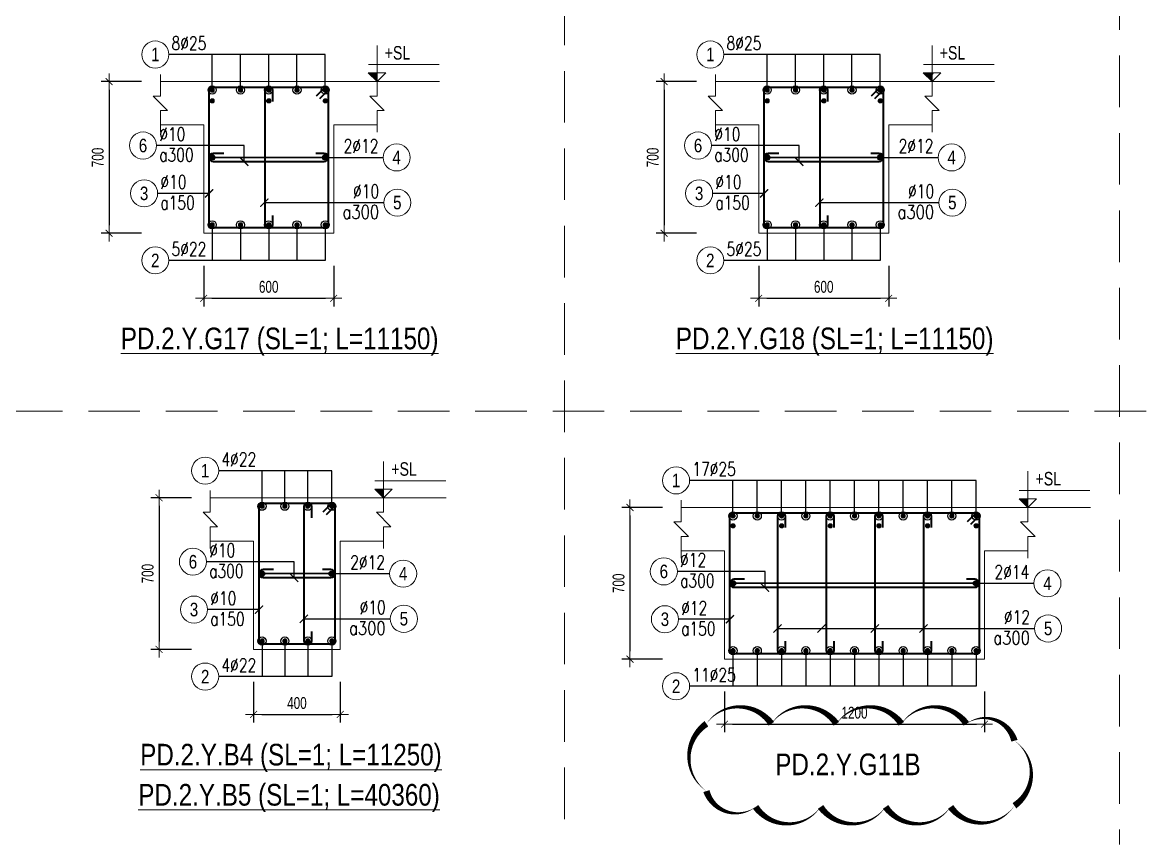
# Model space of a CAD drawing. Header units: millimetres. Extents: x 0 to 264070, y -218202 to 27271.
# Drawn here: x 232858 to 238024, y -179923 to -176128 of the extents above; entities that cross this region are included whole.
import ezdxf
from ezdxf.enums import TextEntityAlignment as Align

# ---------------------------------------------------------------- set-up
doc = ezdxf.new("R2010")
doc.units = ezdxf.units.MM
doc.header["$PDMODE"] = 3
doc.linetypes.add('HIDDEN2', pattern=[4.762499999999999, 3.175, -1.5875])
doc.layers.get('0').update_dxf_attribs({"lineweight": 20})
doc.layers.get('Defpoints').update_dxf_attribs({"color": 151, "lineweight": 9})
doc.layers.add('2020-08-14', color=6, linetype='Continuous', lineweight=20, plot=False)
for name, color, linetype, lineweight in [('NDC_S_ANNO', 7, 'Continuous', 20), ('NDC_S_CONTINUOUS', 3, 'Continuous', 20), ('NDC_S_DIM', 1, 'Continuous', 15), ('NDC_S_HIDDEN', 8, 'HIDDEN2', 13), ('NDC_S_REBAR', 4, 'Continuous', 35), ('NDC_S_STIRRUP', 4, 'Continuous', 40), ('NDC_S_TEXT SYMBOL', 7, 'Continuous', 20), ('NDC_S_THIN LINE', 8, 'Continuous', 9), ('NDC_S_VN TEXT', 7, 'Continuous', 20)]:
    doc.layers.add(name, color=color, linetype=linetype, lineweight=lineweight)
doc.styles.add('ARIAL', font='arial.ttf', dxfattribs={"width": 0.8})
doc.styles.add('NDC_ANNO', font='', dxfattribs={"width": 0.8})
doc.styles.add('NDC_DIM', font='', dxfattribs={"width": 0.75})
doc.styles.add('NDC_EN TXT', font='romans.shx', dxfattribs={"width": 0.8})
doc.styles.get('NDC_ANNO').set_extended_font_data('Dotum')
doc.styles.get('NDC_DIM').set_extended_font_data('Dotum')
doc.dimstyles.new('NDC_dim_25', dxfattribs={"dimscale": 25, "dimtxt": 2.2, "dimasz": 1.5, "dimexe": 1.5, "dimexo": 2.5, "dimgap": 1, "dimtad": 1, "dimdec": 0, "dimzin": 0, "dimdsep": 46, "dimtxsty": 'NDC_DIM', "dimblk": 'DIMMARK', "dimcen": 0.09, "dimdle": 1.2, "dimclrd": 1, "dimclre": 1, "dimclrt": 3, "dimadec": 0, "dimazin": 0, "dimtfac": 1, "dimtdec": 0, "dimtix": 1, "dimtofl": 0, "dimtmove": 0, "dimatfit": 3, "dimfxl": 6, "dimfxlon": 1, "dimtolj": 1, "dimtzin": 0, "dimarcsym": 0})

# ---------------------------------------------------------------- blocks, each defined once
blk = doc.blocks.new('kata_block_THEP')
at = {"layer": 'NDC_S_REBAR', "color": 0}
for p, q in [((-0.5, 0), (0.5, 0)), ((-0.3535533905960619, 0.353553390592424), (0.3535533905960619, -0.353553390592424)), ((0.3535533905960619, 0.353553390592424), (-0.3535533905960619, -0.353553390592424)), ((0, 0.5), (0, -0.5))]:
    blk.add_line(p, q, dxfattribs=at)
at = {"layer": 'NDC_S_REBAR', "color": 0, "const_width": 0.08333333333333334}
blk.add_lwpolyline([(-0.5, -1.818989403545856e-12, 1), (0.5000000000145519, -1.818989403545856e-12, 1), (-0.5, -1.818989403545856e-12, 1)], format="xyb", dxfattribs=at)
blk = doc.blocks.new('DIMMARK')
at = {"layer": 'NDC_S_DIM', "color": 1}
blk.add_line((-1.5, 0), (1, 0), dxfattribs=at)
at = {"layer": 'NDC_S_DIM', "color": 2, "const_width": 0.1}
blk.add_lwpolyline([(-0.4242640687119285, -0.4242640687119285), (0.4242640687119285, 0.4242640687119285)], dxfattribs=at)
blk = doc.blocks.new('*D487')
at = {"layer": 'Defpoints', "color": 0, "transparency": 16777216}
for p in [(233764.7102655778, -176401.6922493973), (233258.7102655778, -177101.6922493973), (233764.7102655778, -177101.6922493973)]:
    blk.add_point(p, dxfattribs=at)
at = {"layer": 'NDC_S_DIM', "color": 1, "lineweight": -2, "transparency": 16777216}
for p, q in [((233408.7102655778, -176401.6922493973), (233221.2102655778, -176401.6922493973)), ((233258.7102655778, -176439.1922493973), (233258.7102655778, -177064.1922493973)), ((233408.7102655778, -177101.6922493973), (233221.2102655778, -177101.6922493973))]:
    blk.add_line(p, q, dxfattribs=at)
at = {"layer": 'NDC_S_DIM', "color": 1, "lineweight": -2, "transparency": 16777216, "xscale": 37.5, "yscale": 37.5, "zscale": 37.5}
for p, rotation in [((233258.7102655778, -176401.6922493973), 90), ((233258.7102655778, -177101.6922493973), 270)]:
    blk.add_blockref('DIMMARK', p, dxfattribs=dict(at, rotation=rotation))
at = {"layer": 'NDC_S_DIM', "color": 3, "transparency": 16777216, "insert": (233206.2102655778, -176751.6922493972), "char_height": 55.00000000000001, "attachment_point": 5, "rotation": 90, "style": 'NDC_DIM'}
blk.add_mtext('\\A1;700', dxfattribs=at)
blk = doc.blocks.new('*D488')
at = {"layer": 'Defpoints', "color": 0, "transparency": 16777216}
for p in [(233695.0371410335, -177101.6922493973), (234295.0371410335, -177101.6922493973), (234295.0371410335, -177401.6922493973)]:
    blk.add_point(p, dxfattribs=at)
at = {"layer": 'NDC_S_DIM', "color": 1, "lineweight": -2, "transparency": 16777216}
for p, q in [((233695.0371410335, -177251.6922493973), (233695.0371410335, -177439.1922493973)), ((234295.0371410335, -177251.6922493973), (234295.0371410335, -177439.1922493973)), ((233732.5371410335, -177401.6922493973), (234257.5371410335, -177401.6922493973))]:
    blk.add_line(p, q, dxfattribs=at)
at = {"layer": 'NDC_S_DIM', "color": 1, "lineweight": -2, "transparency": 16777216, "xscale": 37.5, "yscale": 37.5, "zscale": 37.5, "rotation": 180}
blk.add_blockref('DIMMARK', (233695.0371410335, -177401.6922493973), dxfattribs=at)
at = {"layer": 'NDC_S_DIM', "color": 1, "lineweight": -2, "transparency": 16777216, "xscale": 37.5, "yscale": 37.5, "zscale": 37.5}
blk.add_blockref('DIMMARK', (234295.0371410335, -177401.6922493973), dxfattribs=at)
at = {"layer": 'NDC_S_DIM', "color": 3, "transparency": 16777216, "insert": (233995.0371410335, -177349.1922493973), "char_height": 55.00000000000001, "attachment_point": 5, "style": 'NDC_DIM'}
blk.add_mtext('\\A1;600', dxfattribs=at)
blk = doc.blocks.new('kata_block_CT')
at = {"layer": 'NDC_S_ANNO'}
blk.add_hatch(color=3, dxfattribs=at).paths.add_polyline_path([(0, 1.596954857557648), (-1.612010908633238, 1.596954857557648), (0, 0)])
at = {"layer": 'NDC_S_ANNO', "ltscale": 50}
h = blk.add_hatch(dxfattribs=at)
h.set_pattern_fill('ANSI31', color=256, scale=1.406250541793835, style=0)
h.set_pattern_definition([(45.00000000000001, (0, 5.456968210637569e-12), (-3.157122508925224, 3.157122508925225), [])])
h.paths.add_polyline_path([(0, 1.596954857557648), (0, 0), (1.612010908924276, 1.596954857557648)])
for p, q in [((-1.592704896858777, 3.140833880479477), (11.46947077315417, 3.140833880479477)), ((11.56125648126181, 5.456968210637569e-12), (-1.63869572513795, 5.456968210637569e-12))]:
    blk.add_line(p, q, dxfattribs=at)
for points in [[(0, 6.69495074864426), (0, 0)], [(0, 0), (-1.612010908924276, 1.596954857557648), (0, 1.596954857557648)], [(0, 0), (1.612010908924276, 1.596954857557648), (0, 1.596954857557648)]]:
    blk.add_lwpolyline(points, dxfattribs=at)
at = {"layer": 'NDC_S_ANNO', "color": 8, "ltscale": 50}
blk.add_lwpolyline([(0, 0), (-1.612010908633238, 1.596954857557648), (0, 1.596954857557648)], dxfattribs=at)
at = {"layer": 'NDC_S_TEXT SYMBOL', "color": 3, "style": 'NDC_ANNO', "width": 0.8}
blk.add_attdef('CT', (1.409564409346785, 4.068271311703938), '', height=2.5, dxfattribs=at)
blk = doc.blocks.new('kata_block_TD')
at = {"color": 6, "linetype": 'ByBlock', "lineweight": -2, "style": 'ARIAL', "width": 0.8}
blk.add_attdef('SECTDET2', text='', height=5, dxfattribs=at).set_placement((0, 7.970649532882817), align=Align.CENTER)
at = {"color": 0, "linetype": 'ByBlock', "lineweight": -2, "style": 'ARIAL', "width": 0.8}
blk.add_attdef('SECTDET1', text='', height=5, dxfattribs=at).set_placement((0, 1.470649532882817), align=Align.CENTER)
at = {"color": 3, "lineweight": 25, "style": 'ARIAL', "width": 0.8}
blk.add_attdef('SSCALE', text='', height=2.5, dxfattribs=at).set_placement((0, -3.998868953555331), align=Align.CENTER)
blk = doc.blocks.new('*U241')
blk.add_circle((-2.5, 0), 2.5)
at = {"layer": 'NDC_S_VN TEXT', "color": 3, "style": 'NDC_EN TXT', "width": 0.75}
for tag, p in [('DK1', (0.5, 0.8455043070534884)), ('KC1', (0.5, -2.972544307831413))]:
    blk.add_attdef(tag, p, '', height=2.5, dxfattribs=at)
at = {"layer": 'NDC_S_VN TEXT', "color": 7, "style": 'ARIAL', "width": 0.8}
blk.add_attdef('SH2', text='', height=2.5, dxfattribs=at).set_placement((-2.5, 0), align=Align.MIDDLE)
blk = doc.blocks.new('*U321')
blk.add_circle((2.5, 0), 2.5)
at = {"layer": 'NDC_S_VN TEXT', "color": 3, "style": 'NDC_EN TXT'}
for tag, width, p in [('DK2', 0.75, (-0.85, 0.8455043070534884)), ('KC2', 0.8, (-0.85, -2.972544307831413))]:
    blk.add_attdef(tag, text='', height=2.5, dxfattribs=dict(at, width=width)).set_placement(p, align=Align.RIGHT)
at = {"layer": 'NDC_S_VN TEXT', "color": 7, "style": 'ARIAL', "width": 0.8}
blk.add_attdef('SH3', text='', height=2.5, dxfattribs=at).set_placement((2.5, 0), align=Align.MIDDLE)
blk = doc.blocks.new('*U239')
blk.add_circle((2.5, 0), 2.5)
at = {"layer": 'NDC_S_VN TEXT', "color": 3, "style": 'NDC_EN TXT', "width": 0.75}
blk.add_attdef('DK2', text='', height=2.5, dxfattribs=at).set_placement((-0.85, 0.8455043070534884), align=Align.RIGHT)
at = {"layer": 'NDC_S_VN TEXT', "color": 7, "style": 'ARIAL', "width": 0.8}
blk.add_attdef('SH3', text='', height=2.5, dxfattribs=at).set_placement((2.5, 0), align=Align.MIDDLE)
blk = doc.blocks.new('*U240')
blk.add_circle((-2.5, 0), 2.5)
at = {"layer": 'NDC_S_VN TEXT', "color": 3, "style": 'NDC_EN TXT', "width": 0.75}
blk.add_attdef('DK1', (0.5, 0.8455043070534884), '', height=2.5, dxfattribs=at)
at = {"layer": 'NDC_S_VN TEXT', "color": 7, "style": 'ARIAL', "width": 0.8}
blk.add_attdef('SH2', text='', height=2.5, dxfattribs=at).set_placement((-2.5, 0), align=Align.MIDDLE)
blk = doc.blocks.new('*D489')
at = {"layer": 'Defpoints', "color": 0, "transparency": 16777216}
for p in [(236256.548078402, -177101.6922493973), (236856.548078402, -177101.6922493973), (236856.548078402, -177401.6922493973)]:
    blk.add_point(p, dxfattribs=at)
at = {"layer": 'NDC_S_DIM', "color": 1, "lineweight": -2, "transparency": 16777216}
for p, q in [((236256.548078402, -177251.6922493973), (236256.548078402, -177439.1922493973)), ((236856.548078402, -177251.6922493973), (236856.548078402, -177439.1922493973)), ((236294.048078402, -177401.6922493973), (236819.048078402, -177401.6922493973))]:
    blk.add_line(p, q, dxfattribs=at)
at = {"layer": 'NDC_S_DIM', "color": 1, "lineweight": -2, "transparency": 16777216, "xscale": 37.5, "yscale": 37.5, "zscale": 37.5, "rotation": 180}
blk.add_blockref('DIMMARK', (236256.548078402, -177401.6922493973), dxfattribs=at)
at = {"layer": 'NDC_S_DIM', "color": 1, "lineweight": -2, "transparency": 16777216, "xscale": 37.5, "yscale": 37.5, "zscale": 37.5}
blk.add_blockref('DIMMARK', (236856.548078402, -177401.6922493973), dxfattribs=at)
at = {"layer": 'NDC_S_DIM', "color": 3, "transparency": 16777216, "insert": (236556.548078402, -177349.1922493973), "char_height": 55.00000000000001, "attachment_point": 5, "style": 'NDC_DIM'}
blk.add_mtext('\\A1;600', dxfattribs=at)
blk = doc.blocks.new('*D490')
at = {"layer": 'Defpoints', "color": 0, "transparency": 16777216}
for p in [(236326.2212029464, -176401.6922493973), (235820.2212029464, -177101.6922493973), (236326.2212029464, -177101.6922493973)]:
    blk.add_point(p, dxfattribs=at)
at = {"layer": 'NDC_S_DIM', "color": 1, "lineweight": -2, "transparency": 16777216}
for p, q in [((235970.2212029464, -176401.6922493973), (235782.7212029464, -176401.6922493973)), ((235820.2212029464, -176439.1922493973), (235820.2212029464, -177064.1922493973)), ((235970.2212029464, -177101.6922493973), (235782.7212029464, -177101.6922493973))]:
    blk.add_line(p, q, dxfattribs=at)
at = {"layer": 'NDC_S_DIM', "color": 1, "lineweight": -2, "transparency": 16777216, "xscale": 37.5, "yscale": 37.5, "zscale": 37.5}
for p, rotation in [((235820.2212029464, -176401.6922493973), 90), ((235820.2212029464, -177101.6922493973), 270)]:
    blk.add_blockref('DIMMARK', p, dxfattribs=dict(at, rotation=rotation))
at = {"layer": 'NDC_S_DIM', "color": 3, "transparency": 16777216, "insert": (235767.7212029464, -176751.6922493972), "char_height": 55.00000000000001, "attachment_point": 5, "rotation": 90, "style": 'NDC_DIM'}
blk.add_mtext('\\A1;700', dxfattribs=at)
blk = doc.blocks.new('*D501')
at = {"layer": 'Defpoints', "color": 0, "transparency": 16777216}
for p in [(233995.026600487, -178322.6786246464), (233489.026600487, -179022.6786246464), (233995.026600487, -179022.6786246464)]:
    blk.add_point(p, dxfattribs=at)
at = {"layer": 'NDC_S_DIM', "color": 1, "lineweight": -2, "transparency": 16777216}
for p, q in [((233639.026600487, -178322.6786246464), (233451.526600487, -178322.6786246464)), ((233489.026600487, -178360.1786246464), (233489.026600487, -178985.1786246464)), ((233639.026600487, -179022.6786246464), (233451.526600487, -179022.6786246464))]:
    blk.add_line(p, q, dxfattribs=at)
at = {"layer": 'NDC_S_DIM', "color": 1, "lineweight": -2, "transparency": 16777216, "xscale": 37.5, "yscale": 37.5, "zscale": 37.5}
for p, rotation in [((233489.026600487, -178322.6786246464), 90), ((233489.026600487, -179022.6786246464), 270)]:
    blk.add_blockref('DIMMARK', p, dxfattribs=dict(at, rotation=rotation))
at = {"layer": 'NDC_S_DIM', "color": 3, "transparency": 16777216, "insert": (233436.526600487, -178672.6786246463), "char_height": 55.00000000000001, "attachment_point": 5, "rotation": 90, "style": 'NDC_DIM'}
blk.add_mtext('\\A1;700', dxfattribs=at)
blk = doc.blocks.new('*D502')
at = {"layer": 'Defpoints', "color": 0, "transparency": 16777216}
for p in [(233925.3534759427, -179022.6786246464), (234325.3534759427, -179022.6786246464), (234325.3534759427, -179322.6786246464)]:
    blk.add_point(p, dxfattribs=at)
at = {"layer": 'NDC_S_DIM', "color": 1, "lineweight": -2, "transparency": 16777216}
for p, q in [((233925.3534759427, -179172.6786246464), (233925.3534759427, -179360.1786246464)), ((234325.3534759427, -179172.6786246464), (234325.3534759427, -179360.1786246464)), ((233962.8534759427, -179322.6786246464), (234287.8534759427, -179322.6786246464))]:
    blk.add_line(p, q, dxfattribs=at)
at = {"layer": 'NDC_S_DIM', "color": 1, "lineweight": -2, "transparency": 16777216, "xscale": 37.5, "yscale": 37.5, "zscale": 37.5, "rotation": 180}
blk.add_blockref('DIMMARK', (233925.3534759427, -179322.6786246464), dxfattribs=at)
at = {"layer": 'NDC_S_DIM', "color": 1, "lineweight": -2, "transparency": 16777216, "xscale": 37.5, "yscale": 37.5, "zscale": 37.5}
blk.add_blockref('DIMMARK', (234325.3534759427, -179322.6786246464), dxfattribs=at)
at = {"layer": 'NDC_S_DIM', "color": 3, "transparency": 16777216, "insert": (234125.3534759427, -179270.1786246464), "char_height": 55.00000000000001, "attachment_point": 5, "style": 'NDC_DIM'}
blk.add_mtext('\\A1;400', dxfattribs=at)
blk = doc.blocks.new('*D926')
at = {"layer": 'Defpoints', "color": 0, "transparency": 16777216}
for p in [(236098.7332847231, -179067.3845385227), (237298.7332847231, -179067.3845385227), (237298.7332847231, -179367.3845385227)]:
    blk.add_point(p, dxfattribs=at)
at = {"layer": 'NDC_S_DIM', "color": 1, "lineweight": -2, "transparency": 16777216}
for p, q in [((236098.7332847231, -179217.3845385227), (236098.7332847231, -179404.8845385227)), ((237298.7332847231, -179217.3845385227), (237298.7332847231, -179404.8845385227)), ((236136.2332847231, -179367.3845385227), (237261.2332847231, -179367.3845385227))]:
    blk.add_line(p, q, dxfattribs=at)
at = {"layer": 'NDC_S_DIM', "color": 1, "lineweight": -2, "transparency": 16777216, "xscale": 37.5, "yscale": 37.5, "zscale": 37.5, "rotation": 180}
blk.add_blockref('DIMMARK', (236098.7332847231, -179367.3845385227), dxfattribs=at)
at = {"layer": 'NDC_S_DIM', "color": 1, "lineweight": -2, "transparency": 16777216, "xscale": 37.5, "yscale": 37.5, "zscale": 37.5}
blk.add_blockref('DIMMARK', (237298.7332847231, -179367.3845385227), dxfattribs=at)
at = {"layer": 'NDC_S_DIM', "color": 3, "transparency": 16777216, "insert": (236698.7332847231, -179314.8845385227), "char_height": 55.00000000000001, "attachment_point": 5, "style": 'NDC_DIM'}
blk.add_mtext('\\A1;1200', dxfattribs=at)
blk = doc.blocks.new('*D927')
at = {"layer": 'Defpoints', "color": 0, "transparency": 16777216}
for p in [(236168.4064092674, -178367.3845385227), (235662.4064092674, -179067.3845385227), (236168.4064092674, -179067.3845385227)]:
    blk.add_point(p, dxfattribs=at)
at = {"layer": 'NDC_S_DIM', "color": 1, "lineweight": -2, "transparency": 16777216}
for p, q in [((235812.4064092674, -178367.3845385227), (235624.9064092674, -178367.3845385227)), ((235662.4064092674, -178404.8845385227), (235662.4064092674, -179029.8845385227)), ((235812.4064092674, -179067.3845385227), (235624.9064092674, -179067.3845385227))]:
    blk.add_line(p, q, dxfattribs=at)
at = {"layer": 'NDC_S_DIM', "color": 1, "lineweight": -2, "transparency": 16777216, "xscale": 37.5, "yscale": 37.5, "zscale": 37.5}
for p, rotation in [((235662.4064092674, -178367.3845385227), 90), ((235662.4064092674, -179067.3845385227), 270)]:
    blk.add_blockref('DIMMARK', p, dxfattribs=dict(at, rotation=rotation))
at = {"layer": 'NDC_S_DIM', "color": 3, "transparency": 16777216, "insert": (235609.9064092675, -178717.3845385227), "char_height": 55.00000000000001, "attachment_point": 5, "rotation": 90, "style": 'NDC_DIM'}
blk.add_mtext('\\A1;700', dxfattribs=at)

msp = doc.modelspace()

# ---------------------------------------------------------------- linework, layer by layer
at = {"layer": '2020-08-14'}
msp.add_lwpolyline([(236015.2580827638, -179365.516182237, 0, 30, -0.52056705), (236315.2580827638, -179365.516182237, 0, 30, -0.52056705), (236615.2580827638, -179365.516182237, 0, 30, -0.52056705), (236915.2580827638, -179365.516182237, 0, 30, -0.52056705), (237215.2580827638, -179365.516182237, 0, 30, -0.52056705), (237436.7775682826, -179443.9966967182, 0, 30, -0.52056705), (237436.7775682826, -179743.9966967182, 0, 30, -0.52056705), (237142.1892606642, -179749.4083890998, 0, 30, -0.52056705), (236842.1892606642, -179749.4083890998, 0, 30, -0.52056705), (236542.1892606642, -179749.4083890998, 0, 30, -0.52056705), (236242.1892606642, -179749.4083890998, 0, 30, -0.52056705), (236015.2580827638, -179676.3395670002, 0, 30, -0.52056705)], format="xyseb", close=True, dxfattribs=at)
at = {"layer": 'NDC_S_CONTINUOUS'}
for points in [[(233495.0371410335, -176401.6922493973), (233695.0371410335, -176401.6922493973), (233695.0371410335, -176401.6922493973), (234295.0371410335, -176401.6922493973), (234295.0371410335, -176401.6922493973), (234495.0371410335, -176401.6922493973)], [(236056.548078402, -176401.6922493973), (236256.548078402, -176401.6922493973), (236256.548078402, -176401.6922493973), (236856.548078402, -176401.6922493973), (236856.548078402, -176401.6922493973), (237056.548078402, -176401.6922493973)], [(233495.0371410335, -176601.6922493973), (233695.0371410335, -176601.6922493973), (233695.0371410335, -177101.6922493973), (234295.0371410335, -177101.6922493973), (234295.0371410335, -176601.6922493973), (234495.0371410335, -176601.6922493973)], [(236056.548078402, -176601.6922493973), (236256.548078402, -176601.6922493973), (236256.548078402, -177101.6922493973), (236856.548078402, -177101.6922493973), (236856.548078402, -176601.6922493973), (237056.548078402, -176601.6922493973)], [(233725.3534759427, -178322.6786246464), (233925.3534759427, -178322.6786246464), (233925.3534759427, -178322.6786246464), (234325.3534759427, -178322.6786246464), (234325.3534759427, -178322.6786246464), (234525.3534759427, -178322.6786246464)], [(235898.7332847231, -178367.3845385227), (236098.7332847231, -178367.3845385227), (236098.7332847231, -178367.3845385227), (237298.7332847231, -178367.3845385227), (237298.7332847231, -178367.3845385227), (237498.7332847231, -178367.3845385227)], [(233725.3534759427, -178522.6786246464), (233925.3534759427, -178522.6786246464), (233925.3534759427, -179022.6786246464), (234325.3534759427, -179022.6786246464), (234325.3534759427, -178522.6786246464), (234525.3534759427, -178522.6786246464)], [(235898.7332847231, -178567.3845385227), (236098.7332847231, -178567.3845385227), (236098.7332847231, -179067.3845385227), (237298.7332847231, -179067.3845385227), (237298.7332847231, -178567.3845385227), (237498.7332847231, -178567.3845385227)]]:
    msp.add_lwpolyline(points, dxfattribs=at)
at = {"layer": 'NDC_S_HIDDEN', "ltscale": 75}
for p, q in [((237921.9401738237, -165923.3971106931), (237921.9401738237, -179923.3971106772)), ((235360.4292364552, -169923.3971106886), (235360.4292364552, -179923.3971106772)), ((243044.9620485608, -177923.3971106794), (225114.385486981, -177923.3971106794))]:
    msp.add_line(p, q, dxfattribs=at)
at = {"layer": 'NDC_S_REBAR'}
for points in [[(234013.4071831276, -176494.0369393306), (234013.4071831276, -176445.1237695207, 0.9999999999999999), (233976.5431831276, -176445.1237695207), (233976.5431831276, -177058.2602493972, 0.9999999999999999), (234013.4071831276, -177058.2602493972), (234013.4071831276, -177019.0033583884, -0.414213562)], [(236574.9181204961, -176494.0369393306), (236574.9181204961, -176445.1237695208, 0.9999999999999999), (236538.0541204961, -176445.1237695208), (236538.0541204961, -177058.2602493972, 0.9999999999999999), (236574.9181204961, -177058.2602493972), (236574.9181204961, -177019.0033583884, -0.414213562)], [(233787.3823108434, -176733.2602493973), (233738.4691410335, -176733.2602493973, 0.9999999999999999), (233738.4691410335, -176770.1242493973), (234251.6051410334, -176770.1242493973, 0.9999999999999999), (234251.6051410334, -176733.2602493973), (234212.3482500246, -176733.2602493973, -0.414213562)], [(236348.8932482119, -176733.2602493973), (236299.9800784021, -176733.2602493973, 0.9999999999999999), (236299.9800784021, -176770.1242493973), (236813.116078402, -176770.1242493973, 0.9999999999999999), (236813.116078402, -176733.2602493973), (236773.8591873932, -176733.2602493973, -0.414213562)], [(234193.7854759427, -178415.0233145797), (234193.7854759427, -178366.1101447698, 0.9999999999999999), (234156.9214759427, -178366.1101447698), (234156.9214759427, -178979.2466246463, 0.9999999999999999), (234193.7854759427, -178979.2466246463), (234193.7854759427, -178939.9897336375, -0.414213562)], [(236380.5652847231, -178459.7292284561), (236380.5652847231, -178410.8160586462, 0.9999999999999999), (236343.7012847231, -178410.8160586462), (236343.7012847231, -179023.9525385227, 0.9999999999999999), (236380.5652847231, -179023.9525385227), (236380.5652847231, -178984.6956475139, -0.414213562)], [(236604.9652847231, -178459.7292284561), (236604.9652847231, -178410.8160586462, 0.9999999999999999), (236568.101284723, -178410.8160586462), (236568.101284723, -179023.9525385227, 0.9999999999999999), (236604.9652847231, -179023.9525385227), (236604.9652847231, -178984.6956475139, -0.414213562)], [(236829.3652847231, -178459.7292284561), (236829.3652847231, -178410.8160586462, 0.9999999999999999), (236792.501284723, -178410.8160586462), (236792.501284723, -179023.9525385227, 0.9999999999999999), (236829.3652847231, -179023.9525385227), (236829.3652847231, -178984.6956475139, -0.414213562)], [(237053.765284723, -178459.7292284561), (237053.765284723, -178410.8160586462, 0.9999999999999999), (237016.901284723, -178410.8160586462), (237016.901284723, -179023.9525385227, 0.9999999999999999), (237053.765284723, -179023.9525385227), (237053.765284723, -178984.6956475139, -0.414213562)], [(234017.6986457526, -178654.2466246464), (233968.7854759427, -178654.2466246464, 0.9999999999999999), (233968.7854759427, -178691.1106246464), (234281.9214759427, -178691.1106246464, 0.9999999999999999), (234281.9214759427, -178654.2466246464), (234242.6645849338, -178654.2466246464, -0.414213562)], [(236191.078454533, -178698.9525385227), (236142.1652847231, -178698.9525385227, 0.9999999999999999), (236142.1652847231, -178735.8165385228), (237255.3012847231, -178735.8165385228, 0.9999999999999999), (237255.3012847231, -178698.9525385227), (237216.0443937143, -178698.9525385227, -0.414213562)]]:
    msp.add_lwpolyline(points, format="xyb", dxfattribs=at)
at = {"layer": 'NDC_S_STIRRUP'}
for points in [[(234216.0371410335, -176466.6922493973), (234256.0371410335, -176426.6922493973, -0.414213562), (234270.0371410335, -176440.6922493973), (234270.0371410335, -177062.6922493973, -0.414213562), (234256.0371410335, -177076.6922493973), (233734.0371410335, -177076.6922493973, -0.414213562), (233720.0371410335, -177062.6922493973), (233720.0371410335, -176440.6922493973, -0.414213562), (233734.0371410335, -176426.6922493973), (234256.0371410335, -176426.6922493973, -0.414213562), (234270.0371410335, -176440.6922493973), (234230.0371410335, -176480.6922493973)], [(236777.548078402, -176466.6922493973), (236817.548078402, -176426.6922493973, -0.414213562), (236831.548078402, -176440.6922493973), (236831.548078402, -177062.6922493973, -0.414213562), (236817.548078402, -177076.6922493973), (236295.548078402, -177076.6922493973, -0.414213562), (236281.548078402, -177062.6922493973), (236281.548078402, -176440.6922493973, -0.414213562), (236295.548078402, -176426.6922493973), (236817.548078402, -176426.6922493973, -0.414213562), (236831.548078402, -176440.6922493973), (236791.548078402, -176480.6922493973)], [(234246.3534759427, -178387.6786246464), (234286.3534759427, -178347.6786246464, -0.414213562), (234300.3534759427, -178361.6786246464), (234300.3534759427, -178983.6786246464, -0.414213562), (234286.3534759427, -178997.6786246464), (233964.3534759427, -178997.6786246464, -0.414213562), (233950.3534759427, -178983.6786246464), (233950.3534759427, -178361.6786246464, -0.414213562), (233964.3534759427, -178347.6786246464), (234286.3534759427, -178347.6786246464, -0.414213562), (234300.3534759427, -178361.6786246464), (234260.3534759427, -178401.6786246464)], [(237219.7332847231, -178432.3845385227), (237259.7332847231, -178392.3845385227, -0.414213562), (237273.7332847231, -178406.3845385227), (237273.7332847231, -179028.3845385227, -0.414213562), (237259.7332847231, -179042.3845385227), (236137.7332847231, -179042.3845385227, -0.414213562), (236123.7332847231, -179028.3845385227), (236123.7332847231, -178406.3845385227, -0.414213562), (236137.7332847231, -178392.3845385227), (237259.7332847231, -178392.3845385227, -0.414213562), (237273.7332847231, -178406.3845385227), (237233.7332847231, -178446.3845385227)]]:
    msp.add_lwpolyline(points, format="xyb", dxfattribs=at)
at = {"layer": 'NDC_S_THIN LINE'}
for points in [[(233495.0371410335, -176635.0255827306), (233495.0371410335, -176535.0255827306), (233528.3704743668, -176535.0255827306), (233461.7038077002, -176468.3589160639), (233495.0371410335, -176468.3589160639), (233495.0371410335, -176368.3589160639)], [(234495.0371410335, -176635.0255827306), (234495.0371410335, -176535.0255827306), (234528.3704743668, -176535.0255827306), (234461.7038077002, -176468.3589160639), (234495.0371410335, -176468.3589160639), (234495.0371410335, -176368.3589160639)], [(236056.548078402, -176635.0255827306), (236056.548078402, -176535.0255827306), (236089.8814117354, -176535.0255827306), (236023.2147450687, -176468.3589160639), (236056.5480784021, -176468.3589160639), (236056.5480784021, -176368.3589160639)], [(237056.548078402, -176635.0255827306), (237056.548078402, -176535.0255827306), (237089.8814117354, -176535.0255827306), (237023.2147450687, -176468.3589160639), (237056.5480784021, -176468.3589160639), (237056.5480784021, -176368.3589160639)], [(233725.3534759427, -178556.0119579797), (233725.3534759427, -178456.0119579797), (233758.6868092761, -178456.0119579797), (233692.0201426094, -178389.345291313), (233725.3534759427, -178389.345291313), (233725.3534759427, -178289.345291313)], [(234525.3534759427, -178556.0119579797), (234525.3534759427, -178456.0119579797), (234558.6868092761, -178456.0119579797), (234492.0201426094, -178389.345291313), (234525.3534759427, -178389.345291313), (234525.3534759427, -178289.345291313)], [(235898.7332847231, -178600.7178718561), (235898.7332847231, -178500.7178718561), (235932.0666180564, -178500.7178718561), (235865.3999513898, -178434.0512051894), (235898.7332847231, -178434.0512051894), (235898.7332847231, -178334.0512051894)], [(237498.7332847231, -178600.7178718561), (237498.7332847231, -178500.7178718561), (237532.0666180564, -178500.7178718561), (237465.3999513898, -178434.0512051894), (237498.7332847231, -178434.0512051894), (237498.7332847231, -178334.0512051894)]]:
    msp.add_lwpolyline(points, dxfattribs=at)

# ---------------------------------------------------------------- block references
at = {"layer": 'NDC_S_REBAR', "color": 3, "xscale": 22, "yscale": 22, "zscale": 22}
for p in [(233734.0371410335, -176440.6922493973), (236295.548078402, -176440.6922493973), (233734.0371410335, -176751.6922493973), (236295.548078402, -176751.6922493973), (233734.0371410335, -177062.6922493973), (236295.548078402, -177062.6922493973), (233964.3534759427, -178361.6786246464), (233964.3534759427, -178672.6786246464), (233964.3534759427, -178983.6786246464)]:
    msp.add_blockref('kata_block_THEP', p, dxfattribs=at)
at = {"layer": 'NDC_S_REBAR', "xscale": 22, "yscale": 22, "zscale": 22}
for p in [(233864.5371410335, -176440.6922493973), (233995.0371410335, -176440.6922493973), (234125.5371410335, -176440.6922493973), (234256.0371410335, -176440.6922493973), (236426.048078402, -176440.6922493973), (236556.548078402, -176440.6922493973), (236687.048078402, -176440.6922493973), (236817.548078402, -176440.6922493973), (233734.0371410335, -176490.6438686442), (233995.0371410335, -176490.6438686442), (234256.0371410335, -176490.6438686442), (236295.548078402, -176490.6438686442), (236556.548078402, -176490.6438686442), (236817.548078402, -176490.6438686442), (234256.0371410335, -176751.6922493973), (236817.548078402, -176751.6922493973), (233864.5371410335, -177062.6922493973), (233995.0371410335, -177062.6922493973), (234125.5371410335, -177062.6922493973), (234256.0371410335, -177062.6922493973), (236426.048078402, -177062.6922493973), (236556.548078402, -177062.6922493973), (236687.048078402, -177062.6922493973), (236817.548078402, -177062.6922493973), (234286.3534759427, -178361.6786246464), (236137.7332847231, -178406.3845385227), (236249.9332847231, -178406.3845385227), (236362.1332847231, -178406.3845385227), (236474.333284723, -178406.3845385227), (236586.533284723, -178406.3845385227), (236698.733284723, -178406.3845385227), (236810.933284723, -178406.3845385227), (236923.133284723, -178406.3845385227), (237035.333284723, -178406.3845385227), (237147.533284723, -178406.3845385227), (237259.7332847231, -178406.3845385227), (236137.7332847231, -178451.8666000686), (236362.1332847231, -178451.8666000686), (236586.533284723, -178451.8666000686), (236810.933284723, -178451.8666000686), (237035.333284723, -178451.8666000686), (237259.7332847231, -178451.8666000686), (234286.3534759427, -178672.6786246464), (236137.7332847231, -178717.3845385227), (237259.7332847231, -178717.3845385227), (234069.8534759427, -178983.6786246464), (234175.3534759427, -178983.6786246464), (234286.3534759427, -178983.6786246464), (236137.7332847231, -179028.3845385227), (236249.9332847231, -179028.3845385227), (236362.1332847231, -179028.3845385227), (236474.333284723, -179028.3845385227), (236586.533284723, -179028.3845385227), (236698.733284723, -179028.3845385227), (236810.933284723, -179028.3845385227), (236923.133284723, -179028.3845385227), (237035.333284723, -179028.3845385227), (237147.533284723, -179028.3845385227), (237259.7332847231, -179028.3845385227)]:
    msp.add_blockref('kata_block_THEP', p, dxfattribs=at)
at = {"layer": 'NDC_S_REBAR', "xscale": -22, "yscale": 22, "zscale": 22, "rotation": 180}
for p in [(234069.8534759427, -178361.6786246464), (234175.3534759427, -178361.6786246464)]:
    msp.add_blockref('kata_block_THEP', p, dxfattribs=at)
at = {"layer": 'NDC_S_THIN LINE', "xscale": 25, "yscale": 25, "zscale": 25}
for name, p, values in [('*U240', (233534.0371410335, -176276.6922493973), {'SH2': '1', 'DK1': '8%%c25'}), ('*U240', (236095.548078402, -176276.6922493973), {'SH2': '1', 'DK1': '8%%c25'}), ('*U241', (233477.5371410335, -176696.6922493973), {'SH2': '6', 'DK1': '%%c10', 'KC1': 'a300'}), ('*U241', (236039.048078402, -176696.6922493973), {'SH2': '6', 'DK1': '%%c10', 'KC1': 'a300'}), ('*U239', (234522.927384831, -176751.6922493973), {'SH3': '4', 'DK2': '2%%c12'}), ('*U239', (237084.4383221996, -176751.6922493973), {'SH3': '4', 'DK2': '2%%c12'}), ('*U241', (233482.5371410335, -176917.5129200068), {'SH2': '3', 'DK1': '%%c10', 'KC1': 'a150'}), ('*U241', (236044.048078402, -176917.5129200068), {'SH2': '3', 'DK1': '%%c10', 'KC1': 'a150'}), ('*U321', (234526.0933398977, -176960.1593775766), {'SH3': '5', 'DK2': '%%c10', 'KC2': 'a300'}), ('*U321', (237087.6042772663, -176960.1593775766), {'SH3': '5', 'DK2': '%%c10', 'KC2': 'a300'}), ('*U240', (233534.0371410335, -177226.6922493973), {'SH2': '2', 'DK1': '5%%c22'}), ('*U240', (236095.548078402, -177226.6922493973), {'SH2': '2', 'DK1': '5%%c25'}), ('*U240', (233764.3534759427, -178197.6786246464), {'SH2': '1', 'DK1': '4%%c22'}), ('*U240', (235937.7332847231, -178242.3845385227), {'SH2': '1', 'DK1': '17%%c25'}), ('*U241', (233707.8534759427, -178617.6786246464), {'SH2': '6', 'DK1': '%%c10', 'KC1': 'a300'}), ('*U239', (234553.2437197402, -178672.6786246464), {'SH3': '4', 'DK2': '2%%c12'}), ('*U241', (235881.2332847231, -178662.3845385227), {'SH2': '6', 'DK1': '%%c12', 'KC1': 'a300'}), ('*U239', (237526.6235285207, -178717.3845385227), {'SH3': '4', 'DK2': '2%%c14'}), ('*U241', (233712.8534759427, -178838.4992952559), {'SH2': '3', 'DK1': '%%c10', 'KC1': 'a150'}), ('*U321', (234556.4096748069, -178881.1457528257), {'SH3': '5', 'DK2': '%%c10', 'KC2': 'a300'}), ('*U241', (235886.2332847231, -178883.2052091323), {'SH2': '3', 'DK1': '%%c12', 'KC1': 'a150'}), ('*U321', (237529.7894835873, -178925.8516667021), {'SH3': '5', 'DK2': '%%c12', 'KC2': 'a300'}), ('*U240', (233764.3534759427, -179147.6786246464), {'SH2': '2', 'DK1': '4%%c22'}), ('*U240', (235937.7332847231, -179192.3845385227), {'SH2': '2', 'DK1': '11%%c25'})]:
    msp.add_blockref(name, p, dxfattribs=at).add_auto_attribs(values)
at = {"layer": 'NDC_S_VN TEXT', "xscale": 25, "yscale": 25, "zscale": 25}
for p in [(234495.0371410335, -176401.6922493973), (237056.548078402, -176401.6922493973), (234525.3534759427, -178322.6786246464), (237498.7332847231, -178367.3845385227)]:
    msp.add_blockref('kata_block_CT', p, dxfattribs=at).add_auto_attribs({'CT': '+SL'})
at = {"layer": 'NDC_S_VN TEXT'}
ref = msp.add_blockref('kata_block_TD', (234045.6298972783, -177666.5978963342), dxfattribs=dict(at, xscale=20, yscale=20, zscale=20))
ref.add_attrib('SECTDET1', '%%uPD.2.Y.G17 (SL=1; L=11150)', dxfattribs={"layer": '0', "color": 0, "linetype": 'ByBlock', "lineweight": -2, "height": 100, "style": 'ARIAL', "width": 0.8}).set_placement((234045.6298972783, -177637.1849056766), align=Align.CENTER)
ref = msp.add_blockref('kata_block_TD', (236607.1408346469, -177666.5978963343), dxfattribs=dict(at, xscale=20, yscale=20, zscale=20))
ref.add_attrib('SECTDET1', '%%uPD.2.Y.G18 (SL=1; L=11150)', dxfattribs={"layer": '0', "color": 0, "linetype": 'ByBlock', "lineweight": -2, "height": 100, "style": 'ARIAL', "width": 0.8}).set_placement((236607.1408346469, -177637.1849056766), align=Align.CENTER)
ref = msp.add_blockref('kata_block_TD', (234097.7686196355, -179587.5842715834), dxfattribs=dict(at, xscale=20, yscale=20, zscale=20))
ref.add_attrib('SECTDET1', '%%uPD.2.Y.B4 (SL=1; L=11250)', dxfattribs={"layer": '0', "color": 0, "linetype": 'ByBlock', "lineweight": -2, "height": 100, "style": 'ARIAL', "width": 0.8}).set_placement((234097.7686196355, -179558.1712809257), align=Align.CENTER)
ref = msp.add_blockref('kata_block_TD', (236668.452989549, -179632.2901854597), dxfattribs=dict(at, xscale=20, yscale=20, zscale=20))
ref.add_attrib('SECTDET1', 'PD.2.Y.G11B', dxfattribs={"layer": '0', "color": 0, "linetype": 'ByBlock', "lineweight": -2, "height": 100, "style": 'ARIAL', "width": 0.8}).set_placement((236668.452989549, -179602.8771948021), align=Align.CENTER)
ref = msp.add_blockref('kata_block_TD', (234089.0456186747, -179772.8007690073), dxfattribs=dict(at, xscale=20, yscale=20, zscale=20))
ref.add_attrib('SECTDET1', '%%uPD.2.Y.B5 (SL=1; L=40360)', dxfattribs={"layer": '0', "color": 0, "linetype": 'ByBlock', "lineweight": -2, "height": 100, "style": 'ARIAL', "width": 0.8}).set_placement((234089.0456186747, -179743.3877783496), align=Align.CENTER)

# ---------------------------------------------------------------- dimensions: what is measured, and where the dimension line sits
at = {"layer": 'NDC_S_DIM'}
for base, p1, p2, picture, middle in [((233258.7102655778, -177101.6922493973), (233764.7102655778, -176401.6922493973), (233764.7102655778, -177101.6922493973), '*D487', (233206.2102655778, -176751.6922493972)), ((235820.2212029464, -177101.6922493973), (236326.2212029464, -176401.6922493973), (236326.2212029464, -177101.6922493973), '*D490', (235767.7212029464, -176751.6922493972)), ((233489.026600487, -179022.6786246464), (233995.026600487, -178322.6786246464), (233995.026600487, -179022.6786246464), '*D501', (233436.526600487, -178672.6786246463)), ((235662.4064092674, -179067.3845385227), (236168.4064092674, -178367.3845385227), (236168.4064092674, -179067.3845385227), '*D927', (235609.9064092675, -178717.3845385227))]:
    dim = msp.add_linear_dim(base=base, p1=p1, p2=p2, angle=270, dimstyle='NDC_dim_25', dxfattribs=at)
    dim.commit()
    dim.dimension.update_dxf_attribs({"geometry": picture, "text_midpoint": middle})
for base, p1, p2, picture, middle in [((234295.0371410335, -177401.6922493973), (233695.0371410335, -177101.6922493973), (234295.0371410335, -177101.6922493973), '*D488', (233995.0371410335, -177349.1922493973)), ((236856.548078402, -177401.6922493973), (236256.548078402, -177101.6922493973), (236856.548078402, -177101.6922493973), '*D489', (236556.548078402, -177349.1922493973)), ((234325.3534759427, -179322.6786246464), (233925.3534759427, -179022.6786246464), (234325.3534759427, -179022.6786246464), '*D502', (234125.3534759427, -179270.1786246464)), ((237298.7332847231, -179367.3845385227), (236098.7332847231, -179067.3845385227), (237298.7332847231, -179067.3845385227), '*D926', (236698.7332847231, -179314.8845385227))]:
    dim = msp.add_linear_dim(base=base, p1=p1, p2=p2, dimstyle='NDC_dim_25', dxfattribs=at)
    dim.commit()
    dim.dimension.update_dxf_attribs({"geometry": picture, "text_midpoint": middle})

# ---------------------------------------------------------------- leaders
at = {"layer": 'NDC_S_THIN LINE'}
for points, override in [([(234256.0371410335, -176440.6922493973), (234256.0371410335, -176276.6922493973), (233534.0371410335, -176276.6922493973)], {"dimldrblk": 'DotBlank'}), ([(234125.5371410335, -176440.6922493973), (234125.5371410335, -176276.6922493973), (233534.0371410335, -176276.6922493973)], {"dimldrblk": 'DotBlank'}), ([(233995.0371410335, -176440.6922493973), (233995.0371410335, -176276.6922493973), (233534.0371410335, -176276.6922493973)], {"dimldrblk": 'DotBlank'}), ([(233864.5371410335, -176440.6922493973), (233864.5371410335, -176276.6922493973), (233534.0371410335, -176276.6922493973)], {"dimldrblk": 'DotBlank'}), ([(233734.0371410335, -176440.6922493973), (233734.0371410335, -176276.6922493973), (233534.0371410335, -176276.6922493973)], {"dimldrblk": 'DotBlank'}), ([(236295.548078402, -176440.6922493973), (236295.548078402, -176276.6922493973), (236095.548078402, -176276.6922493973)], {"dimldrblk": 'DotBlank'}), ([(236426.048078402, -176440.6922493973), (236426.048078402, -176276.6922493973), (236095.548078402, -176276.6922493973)], {"dimldrblk": 'DotBlank'}), ([(236556.548078402, -176440.6922493973), (236556.548078402, -176276.6922493973), (236095.548078402, -176276.6922493973)], {"dimldrblk": 'DotBlank'}), ([(236687.048078402, -176440.6922493973), (236687.048078402, -176276.6922493973), (236095.548078402, -176276.6922493973)], {"dimldrblk": 'DotBlank'}), ([(236817.548078402, -176440.6922493973), (236817.548078402, -176276.6922493973), (236095.548078402, -176276.6922493973)], {"dimldrblk": 'DotBlank'}), ([(233882.3704743668, -176771.6922493973), (233882.3704743668, -176696.6922493973), (233477.5371410335, -176696.6922493973)], {"dimldrblk": 'ArchTick'}), ([(236443.8814117354, -176771.6922493973), (236443.8814117354, -176696.6922493973), (236039.048078402, -176696.6922493973)], {"dimldrblk": 'ArchTick'}), ([(233734.0371410335, -176751.6922493973), (234262.0371410335, -176751.6922493973)], {"dimasz": 1, "dimldrblk": 'DotBlank'}), ([(234256.0371410335, -176751.6922493973), (233734.0371410335, -176751.6922493973)], {"dimasz": 1, "dimldrblk": 'DotBlank'}), ([(234256.0371410335, -176751.6922493973), (234522.927384831, -176751.6922493973)], {"dimldrblk": 'DotSmall'}), ([(236295.548078402, -176751.6922493973), (236823.548078402, -176751.6922493973)], {"dimasz": 1, "dimldrblk": 'DotBlank'}), ([(236817.548078402, -176751.6922493973), (236295.548078402, -176751.6922493973)], {"dimasz": 1, "dimldrblk": 'DotBlank'}), ([(236817.548078402, -176751.6922493973), (237084.4383221996, -176751.6922493973)], {"dimldrblk": 'DotSmall'}), ([(233720.0371410335, -176917.5129200068), (233482.5371410335, -176917.5129200068)], {"dimldrblk": 'ArchTick'}), ([(236281.548078402, -176917.5129200068), (236044.048078402, -176917.5129200068)], {"dimldrblk": 'ArchTick'}), ([(233975.0371410336, -176960.1593775766), (234526.0933398977, -176960.1593775766)], {"dimldrblk": 'ArchTick'}), ([(236536.5480784021, -176960.1593775766), (237087.6042772663, -176960.1593775766)], {"dimldrblk": 'ArchTick'}), ([(234256.0371410335, -177062.6922493973), (234256.0371410335, -177226.6922493973), (233534.0371410335, -177226.6922493973)], {"dimldrblk": 'DotBlank'}), ([(234125.5371410335, -177062.6922493973), (234125.5371410335, -177226.6922493973), (233534.0371410335, -177226.6922493973)], {"dimldrblk": 'DotBlank'}), ([(233995.0371410335, -177062.6922493973), (233995.0371410335, -177226.6922493973), (233534.0371410335, -177226.6922493973)], {"dimldrblk": 'DotBlank'}), ([(233864.5371410335, -177062.6922493973), (233864.5371410335, -177226.6922493973), (233534.0371410335, -177226.6922493973)], {"dimldrblk": 'DotBlank'}), ([(233734.0371410335, -177062.6922493973), (233734.0371410335, -177226.6922493973), (233534.0371410335, -177226.6922493973)], {"dimldrblk": 'DotBlank'}), ([(236295.548078402, -177062.6922493973), (236295.548078402, -177226.6922493973), (236095.548078402, -177226.6922493973)], {"dimldrblk": 'DotBlank'}), ([(236426.048078402, -177062.6922493973), (236426.048078402, -177226.6922493973), (236095.548078402, -177226.6922493973)], {"dimldrblk": 'DotBlank'}), ([(236556.548078402, -177062.6922493973), (236556.548078402, -177226.6922493973), (236095.548078402, -177226.6922493973)], {"dimldrblk": 'DotBlank'}), ([(236687.048078402, -177062.6922493973), (236687.048078402, -177226.6922493973), (236095.548078402, -177226.6922493973)], {"dimldrblk": 'DotBlank'}), ([(236817.548078402, -177062.6922493973), (236817.548078402, -177226.6922493973), (236095.548078402, -177226.6922493973)], {"dimldrblk": 'DotBlank'}), ([(234286.3534759427, -178361.6786246464), (234286.3534759427, -178197.6786246464), (233764.3534759427, -178197.6786246464)], {"dimldrblk": 'DotBlank'}), ([(234175.3534759429, -178361.6786246463), (234175.3534759429, -178197.6786246463), (233764.3534759427, -178197.6786246464)], {"dimldrblk": 'DotBlank'}), ([(234069.8534759427, -178361.6786246464), (234069.8534759427, -178197.6786246464), (233764.3534759427, -178197.6786246464)], {"dimldrblk": 'DotBlank'}), ([(233964.3534759427, -178361.6786246464), (233964.3534759427, -178197.6786246464), (233764.3534759427, -178197.6786246464)], {"dimldrblk": 'DotBlank'}), ([(236137.7332847231, -178406.3845385227), (236137.7332847231, -178242.3845385227), (235937.7332847231, -178242.3845385227)], {"dimldrblk": 'DotBlank'}), ([(237259.7332847231, -178406.3845385227), (237259.7332847231, -178242.3845385227), (235937.7332847231, -178242.3845385227)], {"dimldrblk": 'DotBlank'}), ([(236249.9332847231, -178406.3845385227), (236249.9332847231, -178242.3845385227), (236049.9332847231, -178242.3845385227)], {"dimldrblk": 'DotBlank'}), ([(236362.1332847231, -178406.3845385227), (236362.1332847231, -178242.3845385227), (236162.1332847231, -178242.3845385227)], {"dimldrblk": 'DotBlank'}), ([(236474.333284723, -178406.3845385227), (236474.333284723, -178242.3845385227), (236274.333284723, -178242.3845385227)], {"dimldrblk": 'DotBlank'}), ([(236586.533284723, -178406.3845385227), (236586.533284723, -178242.3845385227), (236386.533284723, -178242.3845385227)], {"dimldrblk": 'DotBlank'}), ([(236698.733284723, -178406.3845385227), (236698.733284723, -178242.3845385227), (236498.733284723, -178242.3845385227)], {"dimldrblk": 'DotBlank'}), ([(236810.933284723, -178406.3845385227), (236810.933284723, -178242.3845385227), (236610.933284723, -178242.3845385227)], {"dimldrblk": 'DotBlank'}), ([(236923.133284723, -178406.3845385227), (236923.133284723, -178242.3845385227), (236723.133284723, -178242.3845385227)], {"dimldrblk": 'DotBlank'}), ([(237035.333284723, -178406.3845385227), (237035.333284723, -178242.3845385227), (236835.333284723, -178242.3845385227)], {"dimldrblk": 'DotBlank'}), ([(237147.533284723, -178406.3845385227), (237147.533284723, -178242.3845385227), (236947.533284723, -178242.3845385227)], {"dimldrblk": 'DotBlank'}), ([(234112.6868092761, -178692.6786246464), (234112.6868092761, -178617.6786246464), (233707.8534759427, -178617.6786246464)], {"dimldrblk": 'ArchTick'}), ([(233964.3534759427, -178672.6786246464), (234292.3534759427, -178672.6786246464)], {"dimasz": 1, "dimldrblk": 'DotBlank'}), ([(234286.3534759427, -178672.6786246464), (233964.3534759427, -178672.6786246464)], {"dimasz": 1, "dimldrblk": 'DotBlank'}), ([(234286.3534759427, -178672.6786246464), (234553.2437197402, -178672.6786246464)], {"dimldrblk": 'DotSmall'}), ([(236286.0666180564, -178737.3845385227), (236286.0666180564, -178662.3845385227), (235881.2332847231, -178662.3845385227)], {"dimldrblk": 'ArchTick'}), ([(236137.7332847231, -178717.3845385227), (237265.7332847231, -178717.3845385227)], {"dimasz": 1, "dimldrblk": 'DotBlank'}), ([(237259.7332847231, -178717.3845385227), (236137.7332847231, -178717.3845385227)], {"dimasz": 1, "dimldrblk": 'DotBlank'}), ([(237259.7332847231, -178717.3845385227), (237526.6235285207, -178717.3845385227)], {"dimldrblk": 'DotSmall'}), ([(233950.3534759427, -178838.4992952559), (233712.8534759427, -178838.4992952559)], {"dimldrblk": 'ArchTick'}), ([(234156.9214759427, -178881.1457528257), (234556.4096748069, -178881.1457528257)], {"dimldrblk": 'ArchTick'}), ([(236123.7332847231, -178883.2052091323), (235886.2332847231, -178883.2052091323)], {"dimldrblk": 'ArchTick'}), ([(236343.7012847231, -178925.8516667021), (237529.7894835873, -178925.8516667021)], {"dimldrblk": 'ArchTick'}), ([(236545.8630714063, -178925.8516667021), (237058.7512702706, -178925.8516667021)], {"dimldrblk": 'ArchTick'}), ([(236792.501284723, -178925.8516667021), (237305.3894835874, -178925.8516667021)], {"dimldrblk": 'ArchTick'}), ([(237016.901284723, -178925.8516667021), (237529.7894835873, -178925.8516667021)], {"dimldrblk": 'ArchTick'}), ([(234286.3534759427, -178983.6786246464), (234286.3534759427, -179147.6786246464), (233764.3534759427, -179147.6786246464)], {"dimldrblk": 'DotBlank'}), ([(234175.3534759427, -178983.6786246464), (234175.3534759427, -179147.6786246464), (233764.3534759427, -179147.6786246464)], {"dimldrblk": 'DotBlank'}), ([(234069.8534759427, -178983.6786246464), (234069.8534759427, -179147.6786246464), (233764.3534759427, -179147.6786246464)], {"dimldrblk": 'DotBlank'}), ([(233964.3534759427, -178983.6786246464), (233964.3534759427, -179147.6786246464), (233764.3534759427, -179147.6786246464)], {"dimldrblk": 'DotBlank'}), ([(236137.7332847231, -179028.3845385227), (236137.7332847231, -179192.3845385227), (235937.7332847231, -179192.3845385227)], {"dimldrblk": 'DotBlank'}), ([(237259.7332847231, -179028.3845385227), (237259.7332847231, -179192.3845385227), (235937.7332847231, -179192.3845385227)], {"dimldrblk": 'DotBlank'}), ([(236249.9332847231, -179028.3845385227), (236249.9332847231, -179192.3845385227), (236049.9332847231, -179192.3845385227)], {"dimldrblk": 'DotBlank'}), ([(236362.1332847231, -179028.3845385227), (236362.1332847231, -179192.3845385227), (236162.1332847231, -179192.3845385227)], {"dimldrblk": 'DotBlank'}), ([(236474.333284723, -179028.3845385227), (236474.333284723, -179192.3845385227), (236274.333284723, -179192.3845385227)], {"dimldrblk": 'DotBlank'}), ([(236586.533284723, -179028.3845385227), (236586.533284723, -179192.3845385227), (236386.533284723, -179192.3845385227)], {"dimldrblk": 'DotBlank'}), ([(236698.733284723, -179028.3845385227), (236698.733284723, -179192.3845385227), (236498.733284723, -179192.3845385227)], {"dimldrblk": 'DotBlank'}), ([(236810.933284723, -179028.3845385227), (236810.933284723, -179192.3845385227), (236610.933284723, -179192.3845385227)], {"dimldrblk": 'DotBlank'}), ([(236923.133284723, -179028.3845385227), (236923.133284723, -179192.3845385227), (236723.133284723, -179192.3845385227)], {"dimldrblk": 'DotBlank'}), ([(237035.333284723, -179028.3845385227), (237035.333284723, -179192.3845385227), (236835.333284723, -179192.3845385227)], {"dimldrblk": 'DotBlank'}), ([(237147.533284723, -179028.3845385227), (237147.533284723, -179192.3845385227), (236947.533284723, -179192.3845385227)], {"dimldrblk": 'DotBlank'})]:
    msp.add_leader(points, dimstyle='NDC_dim_25', override=override, dxfattribs=at)

doc.saveas('drawing.dxf')
